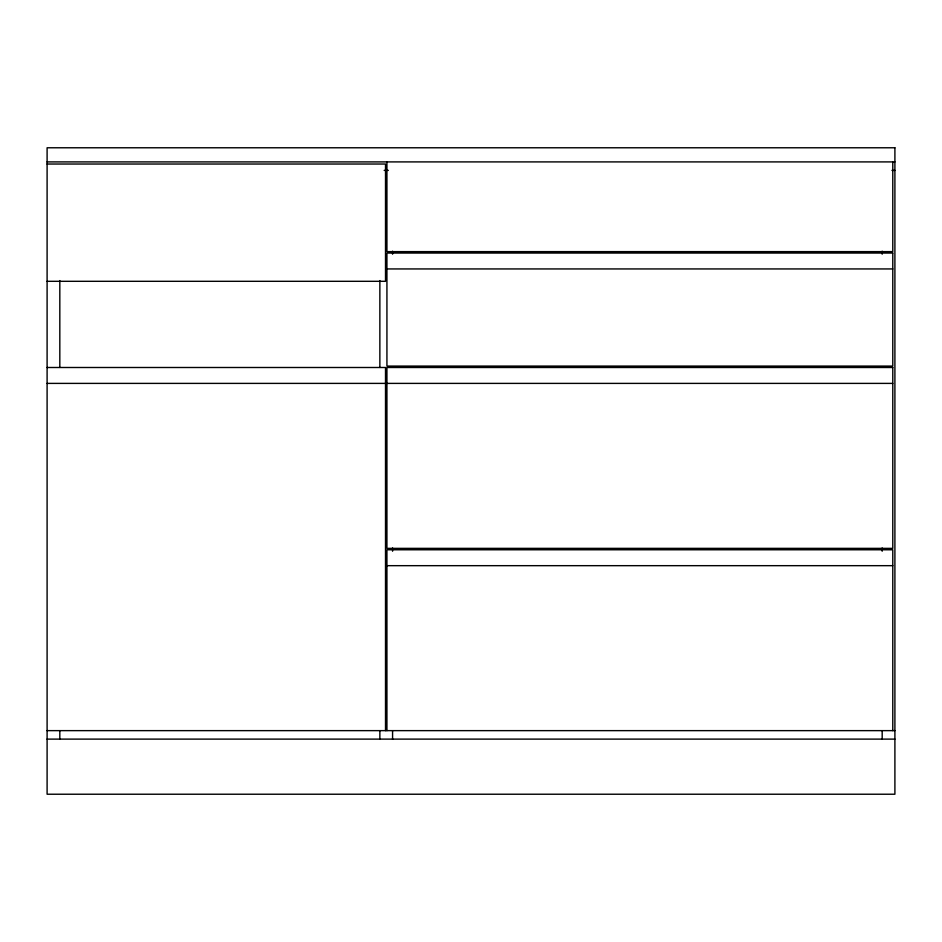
<?xml version="1.0" encoding="UTF-8"?>
<svg xmlns="http://www.w3.org/2000/svg" width="942" height="942" viewBox="0 0 942 942"><rect width="100%" height="100%" fill="white"/><g stroke="black" fill="none" stroke-linecap="round" stroke-linejoin="round"><path stroke-width="1.41" d="M47.1 161.906L894.9 161.906M47.1 164.026L385.513 164.026L385.513 281.305L47.1 281.305M384.159 170.384L388.339 170.384M891.956 170.384L894.9 170.384M386.927 268.941L892.781 268.941M47.1 367.498L385.513 367.498L385.513 730.639M47.1 383.394L385.513 383.394M386.927 383.394L892.781 383.394M386.927 565.671L892.781 565.671M47.1 730.639L894.9 730.639M47.1 739.117L894.9 739.117M892.781 162.201L892.781 251.632L386.927 251.632L386.927 162.201M892.781 730.639L892.781 549.775L386.927 549.775L386.927 730.639M882.183 251.184L882.183 254.199M882.183 547.961L882.183 551.235M882.183 730.639L882.183 739.364M392.578 251.184L392.578 254.199M392.578 547.961L392.578 551.235M392.578 730.639L392.578 739.364M379.862 280.575L379.862 367.427M379.862 730.639L379.862 739.364M59.817 280.575L59.817 367.427M59.817 730.639L59.817 739.364M894.9 147.776L47.1 147.776L47.1 794.224L894.9 794.224L894.9 147.776M892.781 253.045L386.927 253.045L386.927 366.085L892.781 366.085L892.781 253.045M892.781 367.498L386.927 367.498L386.927 548.362L892.781 548.362L892.781 367.498"/></g></svg>
